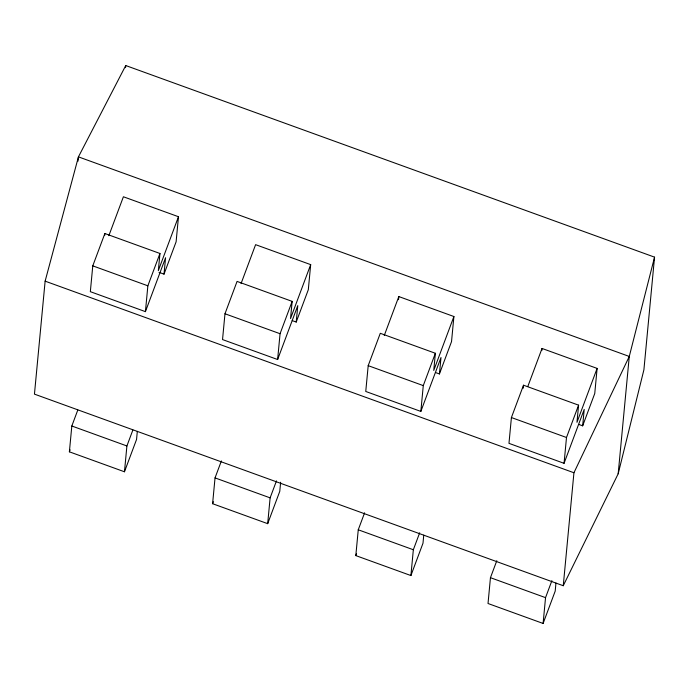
<?xml version="1.0" encoding="UTF-8"?>
<svg xmlns="http://www.w3.org/2000/svg" width="689" height="689" viewBox="0 0 689 689"><rect width="100%" height="100%" fill="white"/><g stroke="black" fill="none" stroke-linecap="round" stroke-linejoin="round"><path stroke-width="1.03" d="M45.13 281.155L34.45 394.125L563.257 585.728L618.179 473.791L643.905 369.786L654.55 257.143L125.742 65.541L78.434 156.868L45.13 281.155L573.937 472.757L563.257 585.728M78.029 161.131L78.434 156.868L629.272 356.446L618.179 473.791M137.318 431.357L136.56 439.436L124.468 471.776L69.382 451.82L71.82 426L77.788 410.033M108.845 235.698L123.4 196.77L178.485 216.725L158.332 270.631L159.951 253.474L104.866 233.519L92.774 265.859L90.337 291.671L145.422 311.635L165.575 257.729L164.016 274.153L159.013 272.336M104.676 235.535L104.866 233.519M125.544 67.668L125.742 65.541M124.468 471.776L126.905 445.964L132.874 429.988M145.422 311.635L147.859 285.814L159.951 253.474M178.485 216.725L176.108 241.813L164.016 274.153M241.047 283.601L255.602 244.664L310.687 264.628L290.534 318.533L292.153 301.377L237.068 281.413L224.976 313.762L222.538 339.574L277.624 359.529L297.777 305.623L296.218 322.056L292.214 320.6M280.63 482.24L279.777 491.326L267.685 523.666L212.6 503.711L215.037 477.899L221.384 460.924M277.624 359.529L280.061 333.717L292.153 301.377M267.685 523.666L270.122 497.854L276.47 480.888M310.687 264.628L308.31 289.716L296.218 322.056M384.264 335.491L398.819 296.563L453.905 316.518L433.751 370.424L435.37 353.268L380.285 333.304L368.193 365.652L365.756 391.464L420.841 411.419L440.994 357.522L439.436 373.946L435.431 372.491M423.752 535.146L422.994 543.216L410.902 575.556L355.817 555.601L358.254 529.789L364.602 512.814M398.526 299.698L398.819 296.563M420.841 411.419L423.279 385.607L435.37 353.268M410.902 575.556L413.34 549.744L419.687 532.778M453.905 316.518L451.528 341.606L439.436 373.946M496.803 560.717L490.456 577.683L488.019 603.504L543.104 623.459L555.196 591.119L555.954 583.04M527.852 386.383L542.036 348.453L597.122 368.408L576.969 422.314L578.588 405.158L523.502 385.203L511.41 417.543L508.973 443.354L564.058 463.318L584.212 409.412L582.661 425.836L578.648 424.39M523.218 388.226L523.502 385.203M541.838 350.537L542.036 348.453M543.104 623.459L545.542 597.647L551.889 580.672M564.058 463.318L566.496 437.498L578.588 405.158M597.122 368.408L594.753 393.497L582.661 425.836M654.55 257.143L629.272 356.446L573.937 472.757M69.382 451.82L70.114 449.857M212.6 503.711L213.332 501.747M355.817 555.601L356.549 553.646M92.774 265.859L147.859 285.814M224.976 313.762L280.061 333.717M368.193 365.652L423.279 385.607M511.41 417.543L566.496 437.498M71.82 426L126.905 445.964M215.037 477.899L270.122 497.854M358.254 529.789L413.34 549.744M490.456 577.683L545.542 597.647"/></g></svg>
